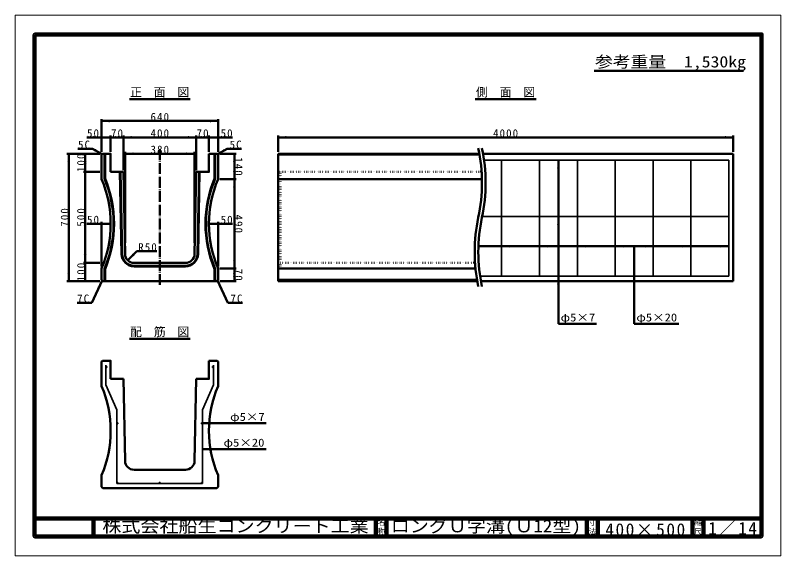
# Model space of a CAD drawing. Units: millimetres, scale not verified. Extents: x -2102 to 2102, y -1485 to 1485.
import ezdxf
from ezdxf.enums import TextEntityAlignment as Align

# ---------------------------------------------------------------- set-up
doc = ezdxf.new("R2010")
doc.units = ezdxf.units.MM
doc.header["$LTSCALE"] = 5
doc.linetypes.add('DOTTED', pattern=[1.75, 0.25, -1.5])
doc.linetypes.add('LONG_DASHED_DOTTED', pattern=[15.25, 12, -1.5, 0.25, -1.5])
doc.layers.add('0-0_V-nasSTD', color=7, linetype='Continuous', lineweight=50)
doc.layers.add('0-1_0', color=7, linetype='Continuous', lineweight=50)
doc.styles.add('ＭＳ ゴシック', font='')
doc.styles.get('ＭＳ ゴシック').set_extended_font_data('MS Gothic')

msp = doc.modelspace()

# ---------------------------------------------------------------- linework, layer by layer
at = {"layer": '0-0_V-nasSTD', "lineweight": 100}
for p, q in [((-1997.5, 1380), (-1997.5, -1380)), ((-1997.5, -1280), (1997.5, -1280)), ((-1672.5, -1280), (-1672.5, -1380)), ((-122.5, -1280), (-122.5, -1380)), ((-62.5, -1280), (-62.5, -1380)), ((1037.5, -1280), (1037.5, -1380)), ((1097.5, -1280), (1097.5, -1380)), ((1617.5, -1280), (1617.5, -1380)), ((1677.5, -1280), (1677.5, -1380)), ((-1997.5, -1380), (1997.5, -1380))]:
    msp.add_line(p, q, dxfattribs=at)
at = {"layer": '0-0_V-nasSTD'}
for p, q in [((-1628.654, 914.105), (-1628.654, 734.105)), ((-988.654, 904.105), (-1628.654, 904.105)), ((-988.654, 914.105), (-988.654, 734.105)), ((-1628.654, 814.105), (-1708.654, 814.105)), ((-1578.654, 814.105), (-1628.654, 814.105)), ((-1578.654, 824.105), (-1578.654, 734.105)), ((-1508.654, 814.105), (-1578.654, 814.105)), ((-1508.654, 824.105), (-1508.654, 634.105)), ((-1108.654, 814.105), (-1508.654, 814.105)), ((-1108.654, 824.105), (-1108.654, 634.105)), ((-1038.654, 814.105), (-1108.654, 814.105)), ((-1038.654, 824.105), (-1038.654, 734.105)), ((-658.654, 824.105), (-658.654, 734.105)), ((1841.346, 814.105), (-658.654, 814.105)), ((1841.346, 824.105), (1841.346, 734.105)), ((-1638.654, 724.105), (-1818.654, 724.105)), ((-1808.654, 724.105), (-1808.654, 24.105)), ((-1758.116, 751.605), (-1678.116, 751.605)), ((-1718.654, 724.105), (-1718.654, 624.105)), ((-1626.154, 721.605), (-1678.116, 751.605)), ((-1628.654, 719.105), (-1623.654, 724.105)), ((-1628.654, 719.105), (-1628.654, 584.105)), ((-1612.654, 724.105), (-1612.654, 587.349)), ((-1609.654, 724.105), (-1609.654, 587.952)), ((-1498.655, 734.105), (-1498.655, 234.105)), ((-1498.655, 724.105), (-1118.655, 724.105)), ((-1118.655, 734.105), (-1118.655, 234.105)), ((-993.654, 724.105), (-1038.654, 724.105)), ((-1007.654, 587.952), (-1007.654, 724.105)), ((-1004.654, 587.349), (-1004.654, 724.105)), ((-993.654, 724.105), (-988.654, 719.105)), ((-991.154, 721.605), (-939.193, 751.605)), ((-988.654, 584.105), (-988.654, 719.105)), ((-888.654, 724.105), (-978.654, 724.105)), ((-859.193, 751.605), (-939.193, 751.605)), ((-898.654, 724.105), (-898.654, 584.105)), ((-658.654, 724.105), (-658.654, 24.105)), ((447.209, 724.105), (-658.654, 724.105)), ((448.085, 719.105), (-658.654, 719.105)), ((467.209, 724.105), (1841.346, 724.105)), ((1841.346, 24.105), (1841.346, 724.105)), ((881.346, 689.105), (881.346, -210.895)), ((-1638.654, 624.105), (-1728.654, 624.105)), ((-1718.654, 624.105), (-1718.654, 124.105)), ((-1508.654, 624.105), (-1578.654, 624.105)), ((-1527.658, 624.105), (-1518.63, 172.725)), ((-1524.657, 624.105), (-1515.631, 172.785)), ((-1508.654, 624.105), (-1499.634, 173.105)), ((-1108.654, 624.105), (-1117.674, 173.105)), ((-1092.651, 624.105), (-1101.677, 172.785)), ((-1089.65, 624.105), (-1098.678, 172.725)), ((-888.654, 584.105), (-978.654, 584.105)), ((-898.654, 584.105), (-898.654, 94.105)), ((461.127, 584.105), (-658.654, 584.105)), ((-1628.654, 339.105), (-1708.654, 339.105)), ((-1628.654, 349.105), (-1628.654, 104.105)), ((-1578.654, 339.105), (-1628.654, 339.105)), ((-1038.654, 339.105), (-988.654, 339.105)), ((-988.654, 349.105), (-988.654, 104.105)), ((-988.654, 339.105), (-908.654, 339.105)), ((1817.346, 216.018), (441.904, 216.018)), ((1297.346, 216.018), (1297.346, -210.895)), ((-1484.644, 138.398), (-1435.147, 187.895)), ((-1435.147, 187.895), (-1325.147, 187.895)), ((-1638.654, 124.105), (-1728.654, 124.105)), ((-1718.654, 124.105), (-1718.654, 24.105)), ((-1628.654, 94.105), (-1628.654, 31.105)), ((-1612.654, 90.861), (-1612.654, 24.105)), ((-1609.654, 90.257), (-1609.654, 24.105)), ((-1449.644, 124.105), (-1167.664, 124.105)), ((-1449.644, 108.105), (-1167.664, 108.105)), ((-1449.644, 105.105), (-1167.664, 105.105)), ((-1007.654, 24.105), (-1007.654, 90.257)), ((-1004.654, 24.105), (-1004.654, 90.861)), ((-988.654, 31.105), (-988.654, 94.105)), ((-888.654, 94.105), (-978.654, 94.105)), ((-898.654, 94.105), (-898.654, 24.105)), ((425.795, 94.105), (-658.654, 94.105)), ((-1638.654, 24.105), (-1818.654, 24.105)), ((-1682.723, -94.603), (-1625.154, 27.605)), ((-1628.654, 31.105), (-1621.654, 24.105)), ((-1621.654, 24.105), (-995.654, 24.105)), ((-995.654, 24.105), (-988.654, 31.105)), ((-934.586, -94.603), (-992.154, 27.605)), ((-888.654, 24.105), (-978.654, 24.105)), ((434.264, 31.105), (-658.654, 31.105)), ((435.483, 24.105), (-658.654, 24.105)), ((1841.346, 24.105), (455.483, 24.105)), ((-1762.723, -94.603), (-1682.723, -94.603)), ((-854.586, -94.603), (-934.586, -94.603)), ((881.346, -210.895), (1091.346, -210.895)), ((1297.346, -210.895), (1543.346, -210.895)), ((-1628.654, -418.131), (-1623.654, -413.131)), ((-1628.654, -418.131), (-1628.654, -553.131)), ((-993.654, -413.131), (-1038.654, -413.131)), ((-993.654, -413.131), (-988.654, -418.131)), ((-988.654, -553.131), (-988.654, -418.131)), ((-1508.654, -513.131), (-1578.654, -513.131)), ((-1508.654, -513.131), (-1499.634, -964.131)), ((-1108.654, -513.131), (-1117.674, -964.131)), ((-1074.4, -757.304), (-724.4, -757.304)), ((-1074.4, -898.889), (-724.4, -898.889)), ((-1628.654, -1043.131), (-1628.654, -1106.131)), ((-1449.644, -1013.131), (-1167.664, -1013.131)), ((-988.654, -1106.131), (-988.654, -1043.131)), ((-1628.654, -1106.131), (-1621.654, -1113.131)), ((-1621.654, -1113.131), (-995.654, -1113.131)), ((-995.654, -1113.131), (-988.654, -1106.131))]:
    msp.add_line(p, q, dxfattribs=at)
at = {"layer": '0-0_V-nasSTD', "linetype": 'LONG_DASHED_DOTTED'}
msp.add_line((-1308.654, 749.105), (-1308.654, -0.895), dxfattribs=at)
at = {"layer": '0-0_V-nasSTD', "lineweight": 35}
for p, q in [((472.744, 689.105), (1817.346, 689.105)), ((569.346, 689.105), (569.346, 52.105)), ((777.346, 689.105), (777.346, 52.105)), ((985.346, 689.105), (985.346, 52.105)), ((1193.346, 689.105), (1193.346, 52.105)), ((1401.346, 689.105), (1401.346, 52.105)), ((1609.346, 689.105), (1609.346, 52.105)), ((1817.346, 379.932), (462.566, 379.932)), ((-1605.146, -546.131), (-1605.146, -438.131)), ((-1013.654, -546.131), (-1013.654, -438.131)), ((-1605.146, -546.131), (-1544.4, -683.131)), ((-1013.654, -546.131), (-1074.4, -683.131)), ((-1544.4, -1088.131), (-1544.4, -683.131)), ((-1074.4, -1088.131), (-1074.4, -683.131)), ((-1544.4, -1088.131), (-1074.4, -1088.131))]:
    msp.add_line(p, q, dxfattribs=at)
at = {"layer": '0-0_V-nasSTD', "linetype": 'DOTTED'}
for p, q in [((459.371, 624.105), (-658.654, 624.105)), ((-646.154, 624.105), (-646.154, 105.105)), ((423.32, 124.105), (-658.654, 124.105)), ((-658.654, 105.105), (-646.154, 105.105))]:
    msp.add_line(p, q, dxfattribs=at)
at = {"layer": '0-0_V-nasSTD', "lineweight": 18}
for points in [[(-2102.5, -1485), (-2102.5, 1485), (2102.5, 1485), (2102.5, -1485)], [(-2002.5, -1385), (-2002.5, 1385), (2002.5, 1385), (2002.5, -1385)]]:
    msp.add_lwpolyline(points, close=True, dxfattribs=at)
at = {"layer": '0-0_V-nasSTD', "lineweight": 100}
msp.add_lwpolyline([(1997.5, -1380), (1997.5, 1380), (-1997.5, 1380)], dxfattribs=at)
at = {"layer": '0-0_V-nasSTD'}
for points in [[(-1038.654, 814.105), (-988.654, 814.105), (-908.654, 814.105)], [(-1623.654, 724.105), (-1578.654, 724.105), (-1578.654, 624.105)], [(-1038.654, 724.105), (-1038.654, 624.105), (-1108.654, 624.105)], [(-1623.654, -413.131), (-1578.654, -413.131), (-1578.654, -513.131)], [(-1038.654, -413.131), (-1038.654, -513.131), (-1108.654, -513.131)]]:
    msp.add_lwpolyline(points, dxfattribs=at)
at = {"layer": '0-0_V-nasSTD', "lineweight": 35}
msp.add_lwpolyline([(1817.346, 689.105), (1817.346, 52.105), (450.944, 52.105)], dxfattribs=at)
for centre in [(-1602.146, -448.131), (-1016.654, -448.131), (-1541.4, -757.304), (-1077.4, -757.304), (-1541.4, -1085.131), (-1309.4, -1085.131), (-1077.4, -1085.131)]:
    msp.add_circle(centre, 3, dxfattribs=at)
at = {"layer": '0-0_V-nasSTD'}
for centre, radius, start, end in [((-451.154, 564.105), 912.5, 347.98199, 12.01801), ((-431.154, 564.105), 912.5, 347.98199, 12.01801), ((-2203.904, 339.105), 625.25, 336.93076, 23.06924), ((-2203.904, 339.105), 641.25, 337.22428, 22.77572), ((-2203.904, 339.105), 644.25, 337.27808, 22.72192), ((-413.404, 339.105), 644.25, 157.27808, 202.72192), ((-413.404, 339.105), 641.25, 157.22428, 202.77572), ((-413.404, 339.105), 625.25, 156.93076, 203.06924), ((1333.846, 184.105), 912.5, 167.98199, 192.01801), ((1353.846, 184.105), 912.5, 167.98199, 192.01801), ((-1449.644, 174.105), 69, 181.14576, 270), ((-1449.644, 174.105), 66, 181.14576, 270), ((-1449.644, 174.105), 50, 181.14576, 270), ((-1167.664, 174.105), 50, 270, 358.85424), ((-1167.664, 174.105), 66, 270, 358.85424), ((-1167.664, 174.105), 69, 270, 358.85424), ((-2203.904, -798.131), 625.25, 336.93076, 23.06924), ((-413.404, -798.131), 625.25, 156.93076, 203.06924), ((-1449.644, -963.131), 50, 181.14576, 270), ((-1167.664, -963.131), 50, 270, 358.85424)]:
    msp.add_arc(centre, radius, start, end, dxfattribs=at)
for points in [[(-1628.654, 904.105), (-1583.654, 896.605), (-1583.654, 911.605)], [(-1033.654, 896.605), (-1033.654, 911.605), (-988.654, 904.105)], [(-1673.654, 806.605), (-1673.654, 821.605), (-1628.654, 814.105)], [(-1578.654, 814.105), (-1533.654, 806.605), (-1533.654, 821.605)], [(-1553.654, 806.605), (-1553.654, 821.605), (-1508.654, 814.105)], [(-1508.654, 814.105), (-1463.654, 806.605), (-1463.654, 821.605)], [(-1153.654, 806.605), (-1153.654, 821.605), (-1108.654, 814.105)], [(-1108.654, 814.105), (-1063.654, 806.605), (-1063.654, 821.605)], [(-1083.654, 806.605), (-1083.654, 821.605), (-1038.654, 814.105)], [(-988.654, 814.105), (-943.654, 806.605), (-943.654, 821.605)], [(-658.654, 814.105), (-613.654, 806.605), (-613.654, 821.605)], [(1796.346, 806.605), (1796.346, 821.605), (1841.346, 814.105)], [(-1816.154, 679.105), (-1808.654, 724.105), (-1801.154, 679.105)], [(-1726.154, 679.105), (-1718.654, 724.105), (-1711.154, 679.105)], [(-1668.875, 737.61), (-1661.375, 750.6), (-1626.154, 721.605)], [(-1498.655, 724.105), (-1453.655, 716.605), (-1453.655, 731.605)], [(-1163.655, 716.605), (-1163.655, 731.605), (-1118.655, 724.105)], [(-991.154, 721.605), (-955.933, 750.6), (-948.433, 737.61)], [(-906.154, 679.105), (-898.654, 724.105), (-891.154, 679.105)], [(873.846, 644.105), (881.346, 689.105), (888.846, 644.105)], [(-1726.154, 669.105), (-1718.654, 624.105), (-1711.154, 669.105)], [(-1726.154, 579.105), (-1718.654, 624.105), (-1711.154, 579.105)], [(-906.154, 629.105), (-898.654, 584.105), (-891.154, 629.105)], [(-906.154, 539.105), (-898.654, 584.105), (-891.154, 539.105)], [(873.846, 334.932), (881.346, 379.932), (888.846, 334.932)], [(-1673.654, 331.605), (-1673.654, 346.605), (-1628.654, 339.105)], [(-988.654, 339.105), (-943.654, 331.605), (-943.654, 346.605)], [(569.346, 216.018), (614.346, 208.518), (614.346, 223.518)], [(777.346, 216.018), (822.346, 208.518), (822.346, 223.518)], [(985.346, 216.018), (1030.346, 208.518), (1030.346, 223.518)], [(1193.346, 216.018), (1238.346, 208.518), (1238.346, 223.518)], [(1356.346, 208.518), (1356.346, 223.518), (1401.346, 216.018)], [(1564.346, 208.518), (1564.346, 223.518), (1609.346, 216.018)], [(1772.346, 208.518), (1772.346, 223.518), (1817.346, 216.018)], [(-1726.154, 169.105), (-1718.654, 124.105), (-1711.154, 169.105)], [(-1484.644, 138.398), (-1458.128, 175.521), (-1447.521, 164.914)], [(-906.154, 139.105), (-898.654, 94.105), (-891.154, 139.105)], [(-1726.154, 79.105), (-1718.654, 124.105), (-1711.154, 79.105)], [(-906.154, 49.105), (-898.654, 94.105), (-891.154, 49.105)], [(-1816.154, 69.105), (-1808.654, 24.105), (-1801.154, 69.105)], [(-1726.154, 69.105), (-1718.654, 24.105), (-1711.154, 69.105)], [(-906.154, 69.105), (-898.654, 24.105), (-891.154, 69.105)], [(873.846, 7.105), (881.346, 52.105), (888.846, 7.105)], [(-1651.116, -9.908), (-1637.546, -16.301), (-1625.154, 27.605)], [(-992.154, 27.605), (-979.762, -16.301), (-966.192, -9.908)], [(-1605.146, -448.131), (-1604.608, -449.845), (-1604.213, -445.956)], [(-1604.608, -449.845), (-1604.213, -445.956), (-1601.994, -445.135)], [(-1604.608, -449.845), (-1601.994, -445.135), (-1599.87, -446.177)], [(-1604.608, -449.845), (-1599.87, -446.177), (-1599.161, -448.434)], [(-1604.608, -449.845), (-1600.31, -450.503), (-1599.161, -448.434)], [(-1604.608, -449.845), (-1602.6, -451.096), (-1600.31, -450.503)], [(-1019.639, -448.434), (-1018.931, -446.177), (-1014.192, -449.845)], [(-1019.639, -448.434), (-1018.491, -450.503), (-1014.192, -449.845)], [(-1018.931, -446.177), (-1016.806, -445.135), (-1014.192, -449.845)], [(-1018.491, -450.503), (-1016.2, -451.096), (-1014.192, -449.845)], [(-1016.806, -445.135), (-1014.587, -445.956), (-1014.192, -449.845)], [(-1014.587, -445.956), (-1014.192, -449.845), (-1013.654, -448.131)], [(-1544.4, -757.304), (-1543.862, -755.59), (-1543.467, -759.478)], [(-1543.862, -755.59), (-1541.854, -754.339), (-1539.564, -754.932)], [(-1543.862, -755.59), (-1539.564, -754.932), (-1538.416, -757)], [(-1543.862, -755.59), (-1543.467, -759.478), (-1541.248, -760.3)], [(-1543.862, -755.59), (-1541.248, -760.3), (-1539.124, -759.258)], [(-1543.862, -755.59), (-1539.124, -759.258), (-1538.416, -757)], [(-1080.385, -757.607), (-1079.676, -755.35), (-1074.938, -759.018)], [(-1079.676, -755.35), (-1077.552, -754.308), (-1074.938, -759.018)], [(-1077.552, -754.308), (-1075.333, -755.13), (-1074.938, -759.018)], [(-1075.333, -755.13), (-1074.938, -759.018), (-1074.4, -757.304)], [(-1074.4, -757.304), (-1029.4, -764.804), (-1029.4, -749.804)], [(-1080.385, -757.607), (-1079.236, -759.676), (-1074.938, -759.018)], [(-1079.236, -759.676), (-1076.946, -760.269), (-1074.938, -759.018)], [(-1074.4, -898.889), (-1029.4, -906.389), (-1029.4, -891.389)], [(-1544.4, -1085.131), (-1544.094, -1083.81), (-1539.686, -1087.593)], [(-1544.4, -1085.131), (-1544.339, -1085.735), (-1539.686, -1087.593)], [(-1544.339, -1085.735), (-1544.157, -1086.314), (-1539.686, -1087.593)], [(-1544.157, -1086.314), (-1543.862, -1086.845), (-1539.686, -1087.593)], [(-1544.094, -1083.81), (-1542.856, -1082.508), (-1539.686, -1087.593)], [(-1543.862, -1086.845), (-1543.467, -1087.305), (-1539.686, -1087.593)], [(-1543.467, -1087.305), (-1542.987, -1087.677), (-1539.686, -1087.593)], [(-1542.987, -1087.677), (-1542.442, -1087.944), (-1539.686, -1087.593)], [(-1542.856, -1082.508), (-1541.097, -1082.146), (-1539.686, -1087.593)], [(-1542.442, -1087.944), (-1541.854, -1088.096), (-1539.686, -1087.593)], [(-1541.854, -1088.096), (-1541.4, -1088.131), (-1539.686, -1087.593)], [(-1541.097, -1082.146), (-1539.686, -1087.593), (-1539.446, -1082.855)], [(-1539.686, -1087.593), (-1539.446, -1082.855), (-1538.496, -1084.379)], [(-1539.686, -1087.593), (-1538.587, -1086.173), (-1538.496, -1084.379)], [(-1312.366, -1085.585), (-1311.772, -1083.295), (-1311.114, -1087.593)], [(-1311.772, -1083.295), (-1311.114, -1087.593), (-1309.704, -1082.146)], [(-1311.114, -1087.593), (-1309.704, -1082.146), (-1307.446, -1082.855)], [(-1311.114, -1087.593), (-1307.446, -1082.855), (-1306.404, -1084.979)], [(-1311.114, -1087.593), (-1307.226, -1087.198), (-1306.404, -1084.979)], [(-1311.114, -1087.593), (-1309.4, -1088.131), (-1307.226, -1087.198)], [(-1080.385, -1084.827), (-1079.676, -1083.177), (-1076.796, -1088.069)], [(-1080.385, -1084.827), (-1080.023, -1086.587), (-1076.796, -1088.069)], [(-1080.023, -1086.587), (-1078.721, -1087.824), (-1076.796, -1088.069)], [(-1079.676, -1083.177), (-1078.152, -1082.227), (-1076.796, -1088.069)], [(-1078.721, -1087.824), (-1077.4, -1088.131), (-1076.796, -1088.069)], [(-1078.152, -1082.227), (-1076.796, -1088.069), (-1076.358, -1082.318)], [(-1076.796, -1088.069), (-1076.358, -1082.318), (-1074.938, -1083.417)], [(-1076.796, -1088.069), (-1074.938, -1083.417), (-1074.4, -1085.131)], [(-1076.796, -1088.069), (-1074.435, -1085.585), (-1074.4, -1085.131)], [(-1076.796, -1088.069), (-1074.587, -1086.173), (-1074.435, -1085.585)], [(-1076.796, -1088.069), (-1074.854, -1086.718), (-1074.587, -1086.173)], [(-1076.796, -1088.069), (-1075.226, -1087.198), (-1074.854, -1086.718)], [(-1076.796, -1088.069), (-1075.686, -1087.593), (-1075.226, -1087.198)], [(-1076.796, -1088.069), (-1076.217, -1087.888), (-1075.686, -1087.593)]]:
    msp.add_solid(points, dxfattribs=at)
at = {"layer": '0-1_0'}
for p, q in [((1078.036, 1179.753), (1898.036, 1179.753)), ((-1475.654, 1024.105), (-1141.654, 1024.105)), ((424.346, 1024.105), (758.346, 1024.105)), ((-1475.654, -293.131), (-1141.654, -293.131))]:
    msp.add_line(p, q, dxfattribs=at)

# ---------------------------------------------------------------- texts
at = {"layer": '0-0_V-nasSTD', "style": 'ＭＳ ゴシック'}
for s, height, width, p in [('参考重量\u30001,530kg', 62.32, 1.15, (1082.036, 1179.753)), ('φ5×7', 43.99, 1.15, (893.346, -210.895)), ('φ5×20', 43.99, 1.15, (1309.346, -210.895)), ('φ5×7', 43.99, 1.15, (-922.4, -757.304)), ('φ5×20', 43.99, 1.15, (-958.4, -898.889)), ('株式会社船生コンクリート工業', 69.65, 1.1, (-1624.25, -1377.5)), ('ロングＵ字溝(Ｕ12型)', 69.65, 1.1, (-39.75, -1377.5))]:
    msp.add_text(s, height=height, dxfattribs=dict(at, width=width)).set_placement(p, align=Align.BOTTOM_LEFT)
for s, height, p in [('正\u3000面\u3000図', 47.65, (-1471.658, 1024.105)), ('側\u3000面\u3000図', 47.65, (428.342, 1024.105)), ('配\u3000筋\u3000図', 47.65, (-1471.658, -293.131)), ('名', 30.79, (-113.518, -1326.001)), ('寸', 30.79, (1046.482, -1326.001)), ('縮', 30.79, (1626.482, -1326.001)), ('称', 30.79, (-113.524, -1375.99)), ('法', 30.79, (1046.476, -1375.99)), ('尺', 30.79, (1626.476, -1375.99))]:
    msp.add_text(s, height=height, dxfattribs=at).set_placement(p, align=Align.BOTTOM_LEFT)
at = {"layer": '0-0_V-nasSTD', "attachment_point": 7, "style": 'ＭＳ ゴシック'}
for s, insert, char_height in [('\\T1.2;640', (-1359.641, 904.105), 43.99), ('\\T1.2;50', (-1708.654, 814.105), 43.99), ('\\T1.2;70', (-1576.654, 814.105), 43.99), ('\\T1.2;400', (-1359.641, 814.105), 43.99), ('\\T1.2;70', (-1106.654, 814.105), 43.99), ('\\T1.2;50', (-974.654, 814.105), 43.99), ('\\T1.2;4000', (522.24, 814.105), 43.99), ('\\T1.2;5C', (-1758.116, 751.605), 43.99), ('\\T1.2;380', (-1359.641, 724.105), 43.99), ('\\T1.2;5C', (-925.193, 751.605), 43.99), ('\\T1.2;50', (-1708.654, 339.105), 43.99), ('\\T1.2;50', (-974.654, 339.105), 43.99), ('\\T1.2;R50', (-1427.147, 187.895), 43.99), ('\\T1.2;7C', (-1762.723, -94.603), 43.99), ('\\T1.2;7C', (-920.586, -94.603), 43.99), ('\\T1.16;1／14', (1704.533, -1377.418), 69.65), ('\\T1.18;400×500', (1139.081, -1377.492), 69.65)]:
    msp.add_mtext(s, dxfattribs=dict(at, insert=insert, char_height=char_height))
at = {"layer": '0-0_V-nasSTD', "char_height": 43.99, "attachment_point": 7, "style": 'ＭＳ ゴシック'}
for s, insert, rotation in [('\\T1.2;100', (-1718.654, 623.092), 90), ('\\T1.2;140', (-898.654, 705.092), 270), ('\\T1.2;700', (-1808.654, 323.092), 90), ('\\T1.2;500', (-1718.654, 323.092), 90), ('\\T1.2;490', (-898.654, 390.092), 270), ('\\T1.2;100', (-1718.654, 23.092), 90), ('\\T1.2;70', (-898.654, 92.118), 270)]:
    msp.add_mtext(s, dxfattribs=dict(at, insert=insert, rotation=rotation))

doc.saveas('drawing.dxf')
